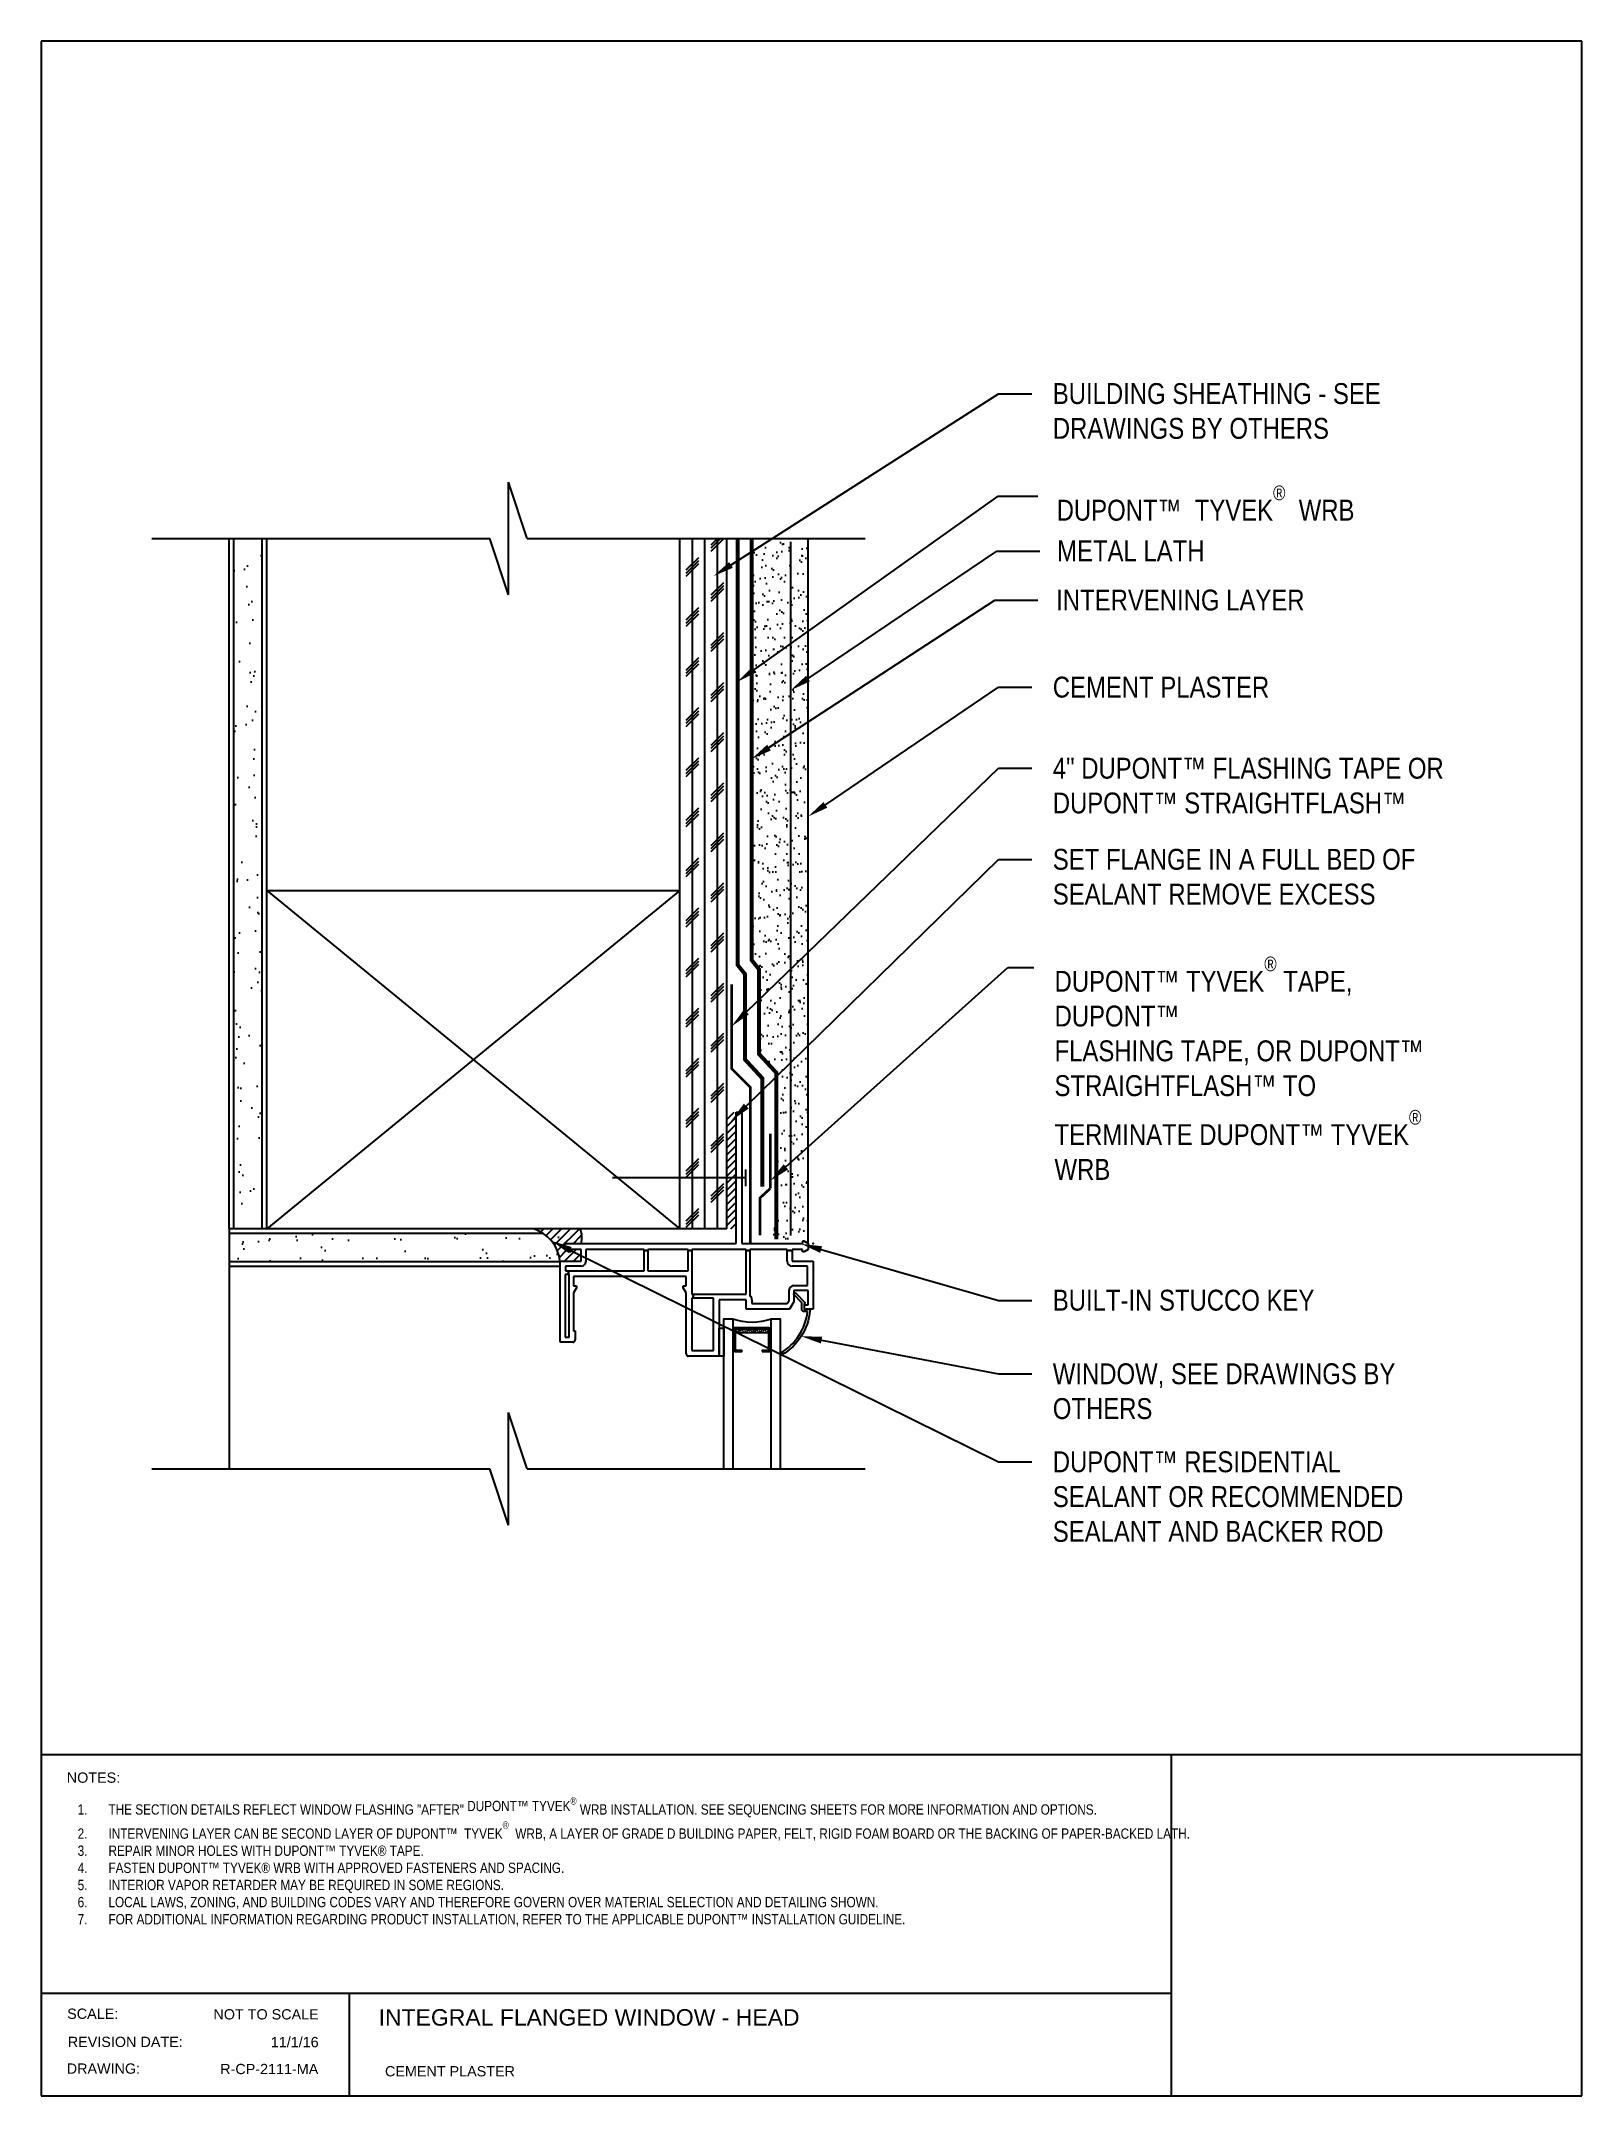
# Paper-space layout 'Title Block' of a CAD drawing. Header units: inches. Extents: x 0.3 to 7.8, y 0.1 to 10.1.
# The model-space entities are those that its viewports show. They can reach past a viewport. Long polylines and large blocks are cut down to what shows.
import ezdxf
from ezdxf import colors
from ezdxf.entities.mleader import LeaderData, LeaderLine
from ezdxf.math import Vec2, Vec3

# ---------------------------------------------------------------- set-up
doc = ezdxf.new("R2010")
doc.units = ezdxf.units.IN
doc.header["$MEASUREMENT"] = 0
for name, pattern in [('CENTER2', [1.125, 0.75, -0.125, 0.125, -0.125]), ('CENTER6', [0.4125, 0.3, -0.05, 0.03125, -0.03125]), ('HIDDEN', [0.375, 0.25, -0.125])]:
    doc.linetypes.add(name, pattern=pattern)
doc.layers.add('-ATI-HATCH', color=8, linetype='Continuous')
doc.layers.add('title block', color=7, linetype='Continuous')
for name, color, linetype, lineweight in [('-ATI-WRB', 5, 'CENTER6', 15), ('.ATI-DETAIL', 13, 'Continuous', 25), ('.ATI-HATCH', 8, 'Continuous', 25), ('.ATI-TEXT', 7, 'Continuous', 35), ('ATI-SAM', 4, 'HIDDEN', 15)]:
    doc.layers.add(name, color=color, linetype=linetype, lineweight=lineweight)
doc.styles.add('ATI ARCH 5-32', font='ARIALN.TTF', dxfattribs={"height": 0.15625})
doc.styles.get("Standard").update_dxf_attribs({"font": 'arial.ttf'})
doc.linetypes.add('ZIGZAG', pattern='A,0.0001,-0.2,[131,ltypeshp.shx,S=0.2,R=0,X=-0.2,Y=0],-0.4,[131,ltypeshp.shx,S=0.2,R=180,X=0.2,Y=0],-0.2', length=0.8001)

msp = doc.modelspace()

# ---------------------------------------------------------------- hatches: boundary and pattern name
at = {"layer": '-ATI-HATCH'}
h = msp.add_hatch(dxfattribs=at)
h.set_pattern_fill('AR-SAND', color=256, scale=0.07)
h.set_pattern_definition([(37.5, (-9.15357, -210.67902), (-0.004409535, 0.134877664), [0, -0.1064, 0, -0.119, 0, -0.11375]), (7.5, (-9.15357, -210.67902), (0.12388437, 0.19755022), [0, -0.0574, 0, -0.0959, 0, -0.03675]), (327.5, (-9.23967, -210.67902), (0.21798993, 0.000396134), [0, -0.035, 0, -0.126, 0, -0.1645]), (317.5, (-9.23967, -210.67902), (0.21042886, 0.06143729), [0, -0.0175, 0, -0.0826, 0, -0.0945])])
h.paths.add_polyline_path([(26.392, 17.522), (26.448, 17.452), (26.448, 17.223), (26.816, 17.579), (26.816, 20.677), (26.546, 20.677), (26.392, 20.579)])
h.paths.add_polyline_path([(26.816, 17.579), (26.448, 17.223), (26.448, 16.818), (26.578, 16.677), (26.578, 16.649), (26.816, 16.881)])
at = {"layer": '.ATI-HATCH'}
h = msp.add_hatch(dxfattribs=at)
h.set_pattern_fill('AR-SAND', color=256, scale=0.15, angle=-180)
h.set_pattern_definition([(217.5, (197.82657, 458.29995), (0.009449, -0.28902357), [0, -0.228, 0, -0.255, 0, -0.24375]), (187.5, (197.82657, 458.29995), (-0.2654665, -0.4233219), [0, -0.123, 0, -0.2055, 0, -0.07875]), (147.5, (198.01107, 458.29995), (-0.46712128, -0.00084886), [0, -0.075, 0, -0.27, 0, -0.3525]), (137.5, (198.01107, 458.29995), (-0.450919, -0.13165133), [0, -0.0375, 0, -0.177, 0, -0.2025])])
h.paths.add_polyline_path([(22.516, 15.51), (22.727, 15.51), (22.727, 20.677), (22.516, 20.677)])
h = msp.add_hatch(dxfattribs=at)
h.set_pattern_fill('CORK', color=256, scale=0.75, angle=-90)
h.set_pattern_definition([(270, (22.76171, 20.67706), (0.09375, -4e-17), []), (45, (22.71484, 20.63018), (-0.1875, 0.1875), [0.132583, -0.132583]), (45, (22.71484, 20.60674), (-0.1875, 0.1875), [0.132583, -0.132583]), (45, (22.71484, 20.5833), (-0.1875, 0.1875), [0.132583, -0.132583])])
h.paths.add_polyline_path([(26.207, 20.677), (25.855, 20.677), (25.855, 15.51), (26.207, 15.51)])
h = msp.add_hatch(dxfattribs=at)
h.set_pattern_fill('AR-SAND', color=256, scale=0.07)
h.set_pattern_definition([(37.5, (-8.98533, -97.77711), (-0.00440954, 0.13487766), [0, -0.1064, 0, -0.119, 0, -0.11375]), (7.5, (-8.98533, -97.77711), (0.12388437, 0.19755022), [0, -0.0574, 0, -0.0959, 0, -0.03675]), (327.5, (-9.07143, -97.77711), (0.21798993, 0.00039613), [0, -0.035, 0, -0.126, 0, -0.1645]), (317.5, (-9.07143, -97.77711), (0.21042886, 0.0614373), [0, -0.0175, 0, -0.0826, 0, -0.0945])])
h.paths.add_polyline_path([(26.816, 16.823), (26.578, 16.614), (26.578, 15.775), (26.555, 15.44), (26.816, 15.422)])
h = msp.add_hatch(dxfattribs=at)
h.set_pattern_fill('ANSI31', color=256, scale=0.3)
h.set_pattern_definition([(45, (-8.98533, -97.777114), (-0.026516504, 0.026516504), [])])
h.paths.add_polyline_path([(26.277, 16.383), (26.207, 16.383), (26.207, 15.891), (26.277, 15.891)])
h.paths.add_polyline_path([(26.277, 15.891), (26.207, 15.891), (26.207, 15.51), (26.277, 15.51)])
h = msp.add_hatch(dxfattribs=at)
h.set_pattern_fill('AR-SAND', color=256, scale=0.15, angle=-180)
h.set_pattern_definition([(217.5, (197.82657, 458.29995), (0.009449, -0.28902357), [0, -0.228, 0, -0.255, 0, -0.24375]), (187.5, (197.82657, 458.29995), (-0.2654665, -0.4233219), [0, -0.123, 0, -0.2055, 0, -0.07875]), (147.5, (198.01107, 458.29995), (-0.46712128, -0.00084886), [0, -0.075, 0, -0.27, 0, -0.3525]), (137.5, (198.01107, 458.29995), (-0.450919, -0.13165133), [0, -0.0375, 0, -0.177, 0, -0.2025])])
h.paths.add_polyline_path([(24.958, 15.475), (24.958, 15.264), (22.48, 15.264), (22.48, 15.475)])
h = msp.add_hatch(dxfattribs=at)
h.set_pattern_fill('ANSI31', color=256, scale=0.375, angle=360)
h.set_pattern_definition([(45, (-149.420335, -427.492567), (-0.0331456304, 0.0331456304), [])])
edge = h.paths.add_edge_path()
edge.add_line((25.116, 15.397), (24.995, 15.397))
edge.add_line((24.995, 15.397), (24.995, 15.352))
edge.add_line((24.995, 15.352), (25.024, 15.335))
edge.add_line((25.024, 15.335), (25.038, 15.335))
edge.add_line((25.038, 15.335), (25.038, 15.352))
edge.add_line((25.038, 15.352), (25.116, 15.352))
edge.add_line((25.116, 15.352), (25.116, 15.264))
edge.add_line((25.116, 15.264), (24.958, 15.264))
edge.add_arc((24.678, 15.24), 0.281, 4.9624, 74.2721)
edge.add_line((24.754, 15.51), (25.114, 15.51))
edge.add_arc((24.913, 15.45), 0.209, -14.8114, 16.7517, ccw=False)
h = msp.add_hatch(dxfattribs=at)
h.set_pattern_fill('DASH', color=256, scale=0.084375, angle=30, style=0)
h.set_pattern_definition([(330, (22.616068, 16.016519), (0.003860424, -0.0144073), [0.010546875, -0.010546875])])
h.paths.add_polyline_path([(26.518, 14.73), (26.273, 14.73), (26.273, 14.758), (26.518, 14.758)])
edge = h.paths.add_edge_path(flags=17)
edge.add_line((26.518, 14.73), (26.273, 14.73))

# ---------------------------------------------------------------- linework, layer by layer
at = {"layer": '-ATI-WRB', "linetype": 'CENTER6', "ltscale": 0.75, "const_width": 0.03}
msp.add_lwpolyline([(26.473, 15.825), (26.473, 16.636), (26.343, 16.777), (26.343, 17.416), (26.287, 17.486), (26.287, 20.677)], dxfattribs=at)
at = {"layer": '.ATI-DETAIL'}
for p, q in [((24.713, 20.677), (24.572, 21.099)), ((24.572, 20.255), (24.572, 21.099)), ((21.9, 20.677), (24.432, 20.677)), ((22.48, 15.51), (22.48, 20.677)), ((22.762, 15.51), (22.762, 20.677)), ((24.572, 20.255), (24.432, 20.677)), ((24.713, 20.677), (27.244, 20.677)), ((25.855, 15.51), (25.855, 20.677)), ((26.207, 15.51), (26.207, 20.677)), ((26.816, 15.399), (26.816, 20.677)), ((22.762, 18.042), (25.855, 15.51)), ((25.855, 18.042), (22.762, 15.51)), ((22.762, 18.042), (25.855, 18.042)), ((26.277, 15.399), (26.277, 16.383)), ((26.277, 16.383), (26.319, 16.383)), ((26.319, 16.383), (26.319, 15.399)), ((25.855, 15.51), (22.48, 15.51)), ((22.762, 15.51), (22.48, 15.51)), ((22.48, 15.51), (22.48, 15.229)), ((24.995, 15.354), (24.995, 15.399)), ((24.995, 15.399), (26.277, 15.399)), ((26.207, 15.51), (25.855, 15.51)), ((26.319, 15.399), (26.773, 15.399)), ((26.787, 15.416), (26.773, 15.416)), ((26.773, 15.416), (26.773, 15.399)), ((26.816, 15.399), (26.787, 15.416)), ((26.816, 15.399), (26.816, 15.354)), ((24.958, 14.66), (24.958, 15.267)), ((24.958, 15.267), (25.116, 15.267)), ((25.024, 15.337), (24.995, 15.354)), ((25.038, 15.337), (25.024, 15.337)), ((25.116, 15.354), (25.038, 15.354)), ((25.038, 15.354), (25.038, 15.337)), ((25.116, 15.267), (25.116, 15.354)), ((25.587, 15.354), (25.152, 15.354)), ((25.152, 15.354), (25.152, 15.267)), ((25.587, 15.346), (25.587, 15.354)), ((25.615, 15.346), (25.587, 15.346)), ((25.587, 15.195), (25.587, 15.346)), ((25.587, 15.346), (25.615, 15.346)), ((25.917, 15.354), (25.615, 15.354)), ((25.615, 15.354), (25.615, 15.346)), ((25.615, 15.346), (25.615, 15.195)), ((25.917, 15.346), (25.917, 15.354)), ((25.945, 15.346), (25.917, 15.346)), ((25.917, 15.195), (25.917, 15.346)), ((25.917, 15.346), (25.945, 15.346)), ((26.352, 15.354), (25.945, 15.354)), ((25.945, 15.354), (25.945, 15.346)), ((25.945, 15.346), (25.945, 15.019)), ((26.352, 15.346), (26.352, 15.354)), ((26.352, 15.346), (26.38, 15.346)), ((26.38, 15.346), (26.352, 15.346)), ((26.352, 15.019), (26.352, 15.346)), ((26.659, 15.354), (26.38, 15.354)), ((26.38, 15.354), (26.38, 15.346)), ((26.38, 15.346), (26.38, 15.008)), ((26.659, 15.346), (26.659, 15.354)), ((26.659, 15.267), (26.659, 15.346)), ((26.659, 15.346), (26.695, 15.346)), ((26.695, 15.346), (26.659, 15.346)), ((26.773, 15.354), (26.695, 15.354)), ((26.695, 15.354), (26.695, 15.346)), ((26.695, 15.346), (26.695, 15.267)), ((26.695, 15.267), (26.853, 15.267)), ((26.773, 15.337), (26.773, 15.354)), ((26.787, 15.337), (26.773, 15.337)), ((26.816, 15.354), (26.787, 15.337)), ((26.853, 15.267), (26.853, 14.907)), ((22.48, 15.229), (24.958, 15.229)), ((22.48, 15.229), (22.48, 13.711)), ((25.021, 15.166), (24.997, 15.166)), ((24.997, 15.166), (24.997, 14.697)), ((25.116, 15.23), (25, 15.23)), ((25, 15.23), (25, 15.195)), ((25, 15.195), (25.021, 15.195)), ((25.021, 15.195), (25.021, 15.166)), ((25.021, 15.166), (25.021, 15.195)), ((25.021, 15.195), (25.587, 15.195)), ((25.026, 15.166), (25.021, 15.166)), ((25.026, 14.697), (25.026, 15.166)), ((25.903, 15.152), (25.059, 15.152)), ((25.059, 15.152), (25.059, 15.082)), ((25.059, 15.082), (25.082, 15.082)), ((25.082, 15.082), (25.082, 15.068)), ((25.615, 15.195), (25.917, 15.195)), ((25.881, 15.068), (25.881, 15.082)), ((25.881, 15.082), (25.903, 15.082)), ((25.903, 15.082), (25.903, 15.152)), ((26.81, 15.23), (26.695, 15.23)), ((26.709, 15.084), (26.81, 15.084)), ((26.81, 15.084), (26.81, 15.23)), ((25.082, 15.068), (25.059, 15.029)), ((25.059, 15.029), (25.059, 14.745)), ((25.903, 15.029), (25.881, 15.068)), ((25.903, 14.572), (25.903, 15.029)), ((25.945, 15.019), (25.955, 15.019)), ((25.955, 14.991), (25.945, 14.991)), ((25.945, 14.991), (25.945, 14.597)), ((25.955, 15.019), (25.955, 14.991)), ((25.955, 14.991), (25.955, 15.019)), ((25.955, 15.019), (26.352, 15.019)), ((26.107, 14.991), (25.955, 14.991)), ((26.107, 14.597), (26.107, 14.991)), ((26.352, 14.977), (26.149, 14.977)), ((26.149, 14.977), (26.149, 14.555)), ((26.352, 14.907), (26.352, 14.977)), ((26.394, 14.977), (26.394, 14.949)), ((26.394, 14.949), (26.659, 14.949)), ((26.659, 14.949), (26.673, 14.973)), ((26.673, 14.973), (26.673, 15.047)), ((26.709, 14.963), (26.677, 14.907)), ((26.816, 15.047), (26.709, 15.047)), ((26.709, 15.047), (26.709, 14.963)), ((26.802, 14.94), (26.816, 14.94)), ((26.816, 14.94), (26.816, 15.047)), ((26.677, 14.907), (26.352, 14.907)), ((26.853, 14.907), (26.802, 14.907)), ((25.054, 14.66), (24.958, 14.66)), ((24.997, 14.697), (25.026, 14.697)), ((25.059, 14.745), (25.071, 14.745)), ((25.071, 14.745), (25.071, 14.677)), ((26.273, 14.767), (26.251, 14.767)), ((26.518, 14.767), (26.54, 14.767)), ((26.149, 14.555), (25.92, 14.555)), ((25.945, 14.597), (26.107, 14.597)), ((26.273, 14.59), (26.251, 14.59)), ((26.518, 14.59), (26.54, 14.59)), ((24.713, 13.711), (24.572, 14.133)), ((24.572, 13.29), (24.572, 14.133)), ((21.9, 13.711), (24.432, 13.711)), ((24.572, 13.29), (24.432, 13.711)), ((24.713, 13.711), (27.244, 13.711))]:
    msp.add_line(p, q, dxfattribs=at)
at = {"layer": '.ATI-DETAIL', "linetype": 'CENTER2', "ltscale": 0.75, "const_width": 0.03}
msp.add_lwpolyline([(26.578, 15.431), (26.578, 16.677), (26.448, 16.818), (26.448, 17.452), (26.392, 17.522), (26.392, 20.677)], dxfattribs=at)
at = {"layer": '.ATI-DETAIL', "linetype": 'ZIGZAG', "ltscale": 0.2}
msp.add_lwpolyline([(26.686, 15.459), (26.686, 20.652)], dxfattribs=at)
at = {"layer": '.ATI-DETAIL'}
for points in [[(26.35, 15.891), (25.35, 15.891)], [(26.35, 15.828), (26.35, 15.953)]]:
    msp.add_lwpolyline(points, dxfattribs=at)
msp.add_lwpolyline([(26.811, 14.89), (26.785, 14.89, -0.414214), (26.768, 14.907), (26.768, 14.956), (26.712, 15.016, -1), (26.724, 15.028), (26.794, 14.954), (26.785, 14.946), (26.785, 14.907), (26.821, 14.907, -0.534331), (26.829, 14.895, -0.240156), (26.619, 14.565), (26.618, 14.565, -0.948438), (26.609, 14.579, 0.236912)], format="xyb", close=True, dxfattribs=at)
at = {"layer": '.ATI-DETAIL', "linetype": 'Continuous'}
for points in [[(26.185, 13.711), (26.185, 14.836), (26.251, 14.836), (26.251, 13.711)], [(26.54, 13.711), (26.54, 14.836), (26.607, 14.836), (26.607, 13.711)]]:
    msp.add_lwpolyline(points, dxfattribs=at)
msp.add_lwpolyline([(26.15, 14.766), (26.185, 14.766), (26.185, 14.555), (26.15, 14.555)], close=True, dxfattribs=at)
at = {"layer": '.ATI-DETAIL', "flags": 128}
msp.add_lwpolyline([(26.471, 14.59), (26.522, 14.59, 0.414214), (26.527, 14.596), (26.527, 14.762, 0.414214), (26.522, 14.767), (26.269, 14.767, 0.414214), (26.264, 14.762), (26.264, 14.596, 0.414214), (26.269, 14.59), (26.32, 14.59), (26.32, 14.599), (26.273, 14.599), (26.273, 14.758), (26.518, 14.758), (26.518, 14.599), (26.471, 14.599)], format="xyb", close=True, dxfattribs=at)
at = {"layer": '.ATI-DETAIL'}
msp.add_lwpolyline([(26.518, 14.73), (26.273, 14.73), (26.273, 14.758), (26.518, 14.758)], close=True, dxfattribs=at)
for centre, radius, start, end in [((24.676, 15.238), 0.283, 5.252, 73.9825), ((24.957, 15.444), 0.165, 343.4278, 23.8582), ((25.116, 15.267), 0.0366, 270, 360), ((26.695, 15.267), 0.0366, 180, 270), ((26.709, 15.047), 0.0366, 90, 180), ((26.352, 14.977), 0.0422, 0, 48.1897), ((26.802, 14.923), 0.0169, 90, 269.9999), ((26.396, 15.243), 0.432, 250.4285, 289.5715), ((25.054, 14.677), 0.0169, 270, 0), ((25.92, 14.572), 0.0169, 180, 270)]:
    msp.add_arc(centre, radius, start, end, dxfattribs=at)
msp.add_point((26.853, 15.399), dxfattribs=at)
at = {"layer": '.ATI-HATCH'}
for p, q in [((22.516, 15.51), (22.516, 20.677)), ((22.727, 15.51), (22.727, 20.677)), ((24.831, 15.475), (22.48, 15.475)), ((22.48, 15.264), (24.958, 15.264))]:
    msp.add_line(p, q, dxfattribs=at)
at = {"layer": 'ATI-SAM', "const_width": 0.02}
for points in [[(26.383, 15.399), (26.383, 16.569), (26.242, 16.71), (26.242, 17.339)], [(26.533, 15.812), (26.533, 16.221)], [(26.533, 15.812), (26.456, 15.741), (26.456, 15.46)]]:
    msp.add_lwpolyline(points, dxfattribs=at)

# ---------------------------------------------------------------- leaders
at = {"layer": '.ATI-TEXT'}
ml = msp.add_multileader_mtext('Standard', dxfattribs=at)
ml.set_content('BUILDING SHEATHING - SEE DRAWINGS BY OTHERS', color=7, style='ATI ARCH 5-32')
ml.set_leader_properties(color=7)
ml.build(insert=Vec2(0, 0))
ml.multileader.update_dxf_attribs({"dogleg_length": 0.25, "arrow_head_size": 0.156})
ctx = ml.context
ctx.base_point, ctx.char_height, ctx.arrow_head_size, ctx.landing_gap_size, ctx.plane_origin = Vec3(28.491, 21.762), 0.15625, 0.156, 0.156, Vec3(28.785, 18.406)
notes = []
notes.append((ctx, [(0, (1, 1, 0), (28.241, 21.762), (1, 0), 0.25, [(0, [(26.107, 20.396)], 0, [])])]))
ctx.mtext.insert, ctx.mtext.width, ctx.mtext.flow_direction = Vec3(28.648, 21.841), 2.98655, 5
ml = msp.add_multileader_mtext('Standard', dxfattribs=at)
ml.set_content('DUPONT™  TYVEK{\\A1;\\H0.7x;\\S®^ ;}  WRB ', color=7, style='ATI ARCH 5-32')
ml.set_leader_properties(color=7)
ml.build(insert=Vec2(0, 0))
ml.multileader.update_dxf_attribs({"dogleg_length": 0.25, "arrow_head_size": 0.156})
ctx = ml.context
ctx.base_point, ctx.char_height, ctx.arrow_head_size, ctx.landing_gap_size, ctx.plane_origin = Vec3(28.537, 20.994), 0.15625, 0.156, 0.156, Vec3(32.547, 18.97)
ctx.text_align_type = 2
notes.append((ctx, [(1, (1, 1, 0), (28.238, 20.994), (1, 0), 0.299, [(0, [(26.287, 19.606)], 0, [])])]))
ctx.mtext.insert, ctx.mtext.alignment, ctx.mtext.flow_direction = Vec3(30.907, 21.074), 3, 5
ml = msp.add_multileader_mtext('Standard', dxfattribs=at)
ml.set_content('METAL LATH', color=7, style='ATI ARCH 5-32')
ml.set_leader_properties(color=7)
ml.build(insert=Vec2(0, 0))
ml.multileader.update_dxf_attribs({"dogleg_length": 0.322, "arrow_head_size": 0.156})
ctx = ml.context
ctx.base_point, ctx.char_height, ctx.arrow_head_size, ctx.landing_gap_size, ctx.plane_origin = Vec3(28.552, 20.584), 0.1562, 0.156, 0.156, Vec3(26.598, 19.677)
ctx.text_align_type = 2
notes.append((ctx, [(0, (1, 1, 0), (28.23, 20.584), (1, 0), 0.322, [(0, [(26.686, 19.542)], 0, [])])]))
ctx.mtext.insert, ctx.mtext.alignment, ctx.mtext.flow_direction = Vec3(29.784, 20.663), 3, 5
ml = msp.add_multileader_mtext('Standard', dxfattribs=at)
ml.set_content('INTERVENING LAYER', color=7, style='ATI ARCH 5-32')
ml.set_leader_properties(color=7)
ml.build(insert=Vec2(0, 0))
ml.multileader.update_dxf_attribs({"dogleg_length": 0.25, "arrow_head_size": 0.156})
ctx = ml.context
ctx.base_point, ctx.char_height, ctx.arrow_head_size, ctx.landing_gap_size, ctx.plane_origin = Vec3(28.537, 20.216), 0.15625, 0.156, 0.156, Vec3(31.252, 18.029)
ctx.text_align_type = 2
notes.append((ctx, [(1, (1, 1, 0), (28.215, 20.216), (1, 0), 0.322, [(0, [(26.392, 19.027)], 0, [])])]))
ctx.mtext.insert, ctx.mtext.alignment, ctx.mtext.flow_direction = Vec3(30.533, 20.295), 3, 5
ml = msp.add_multileader_mtext('Standard', dxfattribs=at)
ml.set_content('CEMENT PLASTER', color=7, style='ATI ARCH 5-32')
ml.set_leader_properties(color=7)
ml.build(insert=Vec2(0, 0))
ml.multileader.update_dxf_attribs({"dogleg_length": 0.25, "arrow_head_size": 0.156})
ctx = ml.context
ctx.base_point, ctx.char_height, ctx.arrow_head_size, ctx.landing_gap_size, ctx.plane_origin = Vec3(28.491, 19.564), 0.15625, 0.156, 0.156, Vec3(28.717, 16.234)
notes.append((ctx, [(0, (1, 1, 0), (28.241, 19.564), (1, 0), 0.25, [(0, [(26.816, 18.596)], 0, [])])]))
ctx.mtext.insert, ctx.mtext.width, ctx.mtext.flow_direction = Vec3(28.648, 19.643), 2.98655, 5
ml = msp.add_multileader_mtext('Standard', dxfattribs=at)
ml.set_content('4" DUPONT™ FLASHING TAPE OR DUPONT™ STRAIGHTFLASH™ ', color=7, style='ATI ARCH 5-32')
ml.set_leader_properties(color=7)
ml.build(insert=Vec2(0, 0))
ml.multileader.update_dxf_attribs({"dogleg_length": 0.25, "arrow_head_size": 0.156})
ctx = ml.context
ctx.base_point, ctx.char_height, ctx.arrow_head_size, ctx.landing_gap_size, ctx.plane_origin = Vec3(28.491, 18.957), 0.15625, 0.156, 0.156, Vec3(29.046, 14.208)
notes.append((ctx, [(0, (1, 1, 0), (28.241, 18.957), (1, 0), 0.25, [(0, [(26.242, 17.025)], 0, [])])]))
ctx.mtext.insert, ctx.mtext.width, ctx.mtext.flow_direction = Vec3(28.648, 19.036), 3.0599, 5
ml = msp.add_multileader_mtext('Standard', dxfattribs=at)
ml.set_content('SET FLANGE IN A FULL BED OF SEALANT REMOVE EXCESS', color=7, style='ATI ARCH 5-32')
ml.set_leader_properties(color=7)
ml.build(insert=Vec2(0, 0))
ml.multileader.update_dxf_attribs({"dogleg_length": 0.25, "arrow_head_size": 0.156})
ctx = ml.context
ctx.base_point, ctx.char_height, ctx.arrow_head_size, ctx.landing_gap_size, ctx.plane_origin = Vec3(28.491, 18.275), 0.15625, 0.156, 0.156, Vec3(30.942, 13.044)
notes.append((ctx, [(0, (1, 1, 0), (28.241, 18.275), (1, 0), 0.25, [(0, [(26.241, 16.319)], 0, [])])]))
ctx.mtext.insert, ctx.mtext.width, ctx.mtext.flow_direction = Vec3(28.648, 18.354), 2.98655, 5
ml = msp.add_multileader_mtext('Standard', dxfattribs=at)
ml.set_content('DUPONT™ TYVEK{\\A1;\\H0.7x;\\S®^ ;} TAPE, DUPONT™ \\PFLASHING TAPE, OR DUPONT™ STRAIGHTFLASH™ TO TERMINATE DUPONT™ TYVEK{\\A1;\\H0.7x;\\S®^ ;} WRB', color=7, style='ATI ARCH 5-32')
ml.set_leader_properties(color=7)
ml.build(insert=Vec2(0, 0))
ml.multileader.update_dxf_attribs({"dogleg_length": 0.25, "arrow_head_size": 0.156})
ctx = ml.context
ctx.base_point, ctx.char_height, ctx.arrow_head_size, ctx.landing_gap_size, ctx.plane_origin = Vec3(28.505, 17.467), 0.15625, 0.156, 0.156, Vec3(28.734, 13.163)
notes.append((ctx, [(0, (1, 1, 0), (28.31, 17.467), (1, 0), 0.195, [(0, [(26.533, 15.869)], 0, [])])]))
ctx.mtext.insert, ctx.mtext.width, ctx.mtext.flow_direction = Vec3(28.661, 17.547), 2.98614, 5
ml = msp.add_multileader_mtext('Standard', dxfattribs=at)
ml.set_content('DUPONT{\\A1;™} RESIDENTIAL SEALANT OR RECOMMENDED SEALANT AND BACKER ROD', color=7, style='ATI ARCH 5-32')
ml.set_leader_properties(color=7)
ml.build(insert=Vec2(0, 0))
ml.multileader.update_dxf_attribs({"dogleg_length": 0.25, "arrow_head_size": 0.156})
ctx = ml.context
ctx.base_point, ctx.char_height, ctx.arrow_head_size, ctx.landing_gap_size, ctx.plane_origin = Vec3(28.491, 13.764), 0.15625, 0.156, 0.156, Vec3(30.059, 9.695)
notes.append((ctx, [(0, (1, 1, 0), (28.241, 13.764), (1, 0), 0.25, [(0, [(24.894, 15.419)], 0, [])])]))
ctx.mtext.insert, ctx.mtext.width, ctx.mtext.flow_direction = Vec3(28.648, 13.843), 2.98655, 5
ml = msp.add_multileader_mtext('Standard', dxfattribs=at)
ml.set_content('BUILT-IN STUCCO KEY', color=7, style='ATI ARCH 5-32')
ml.set_leader_properties(color=7)
ml.build(insert=Vec2(0, 0))
ml.multileader.update_dxf_attribs({"dogleg_length": 0.25, "arrow_head_size": 0.156})
ctx = ml.context
ctx.base_point, ctx.char_height, ctx.arrow_head_size, ctx.landing_gap_size, ctx.plane_origin = Vec3(28.491, 14.973), 0.15625, 0.156, 0.156, Vec3(30.059, 10.905)
notes.append((ctx, [(0, (1, 1, 0), (28.241, 14.973), (1, 0), 0.25, [(0, [(26.763, 15.397)], 0, [])])]))
ctx.mtext.insert, ctx.mtext.width, ctx.mtext.flow_direction = Vec3(28.648, 15.053), 2.98655, 5
ml = msp.add_multileader_mtext('Standard', dxfattribs=at)
ml.set_content('WINDOW, SEE DRAWINGS BY OTHERS', color=7, style='ATI ARCH 5-32')
ml.set_leader_properties(color=7)
ml.build(insert=Vec2(0, 0))
ml.multileader.update_dxf_attribs({"dogleg_length": 0.25, "arrow_head_size": 0.156})
ctx = ml.context
ctx.base_point, ctx.char_height, ctx.arrow_head_size, ctx.landing_gap_size, ctx.plane_origin = Vec3(28.491, 14.423), 0.15625, 0.156, 0.156, Vec3(30.059, 10.213)
notes.append((ctx, [(0, (1, 1, 0), (28.241, 14.423), (1, 0), 0.25, [(0, [(26.763, 14.705)], 0, [])])]))
ctx.mtext.insert, ctx.mtext.width, ctx.mtext.flow_direction = Vec3(28.648, 14.502), 2.98655, 5
for ctx, leaders in notes:
    for number, flags, end, landing, length, lines in leaders:
        leader = LeaderData()
        leader.index, (leader.has_last_leader_line, leader.has_dogleg_vector, leader.attachment_direction) = number, flags
        leader.last_leader_point, leader.dogleg_vector, leader.dogleg_length = Vec3(end), Vec3(landing), length
        for number, points, colour, breaks in lines:
            line = LeaderLine()
            line.index, line.vertices, line.color, line.breaks = number, Vec3.list(points), colors.encode_raw_color(colour), breaks
            leader.lines.append(line)
        ctx.leaders.append(leader)

psp = doc.layouts.new('Title Block')

# ---------------------------------------------------------------- linework, layer by layer
for p, q in [((7.772, 10.075), (0.272, 10.075)), ((0.272, 10.075), (0.272, 0.075)), ((7.772, 0.075), (7.772, 10.075)), ((0.272, 1.737), (7.772, 1.737)), ((5.772, 1.737), (5.772, 0.075)), ((0.272, 0.575), (5.772, 0.575)), ((1.772, 0.575), (1.772, 0.075)), ((0.272, 0.075), (7.772, 0.075))]:
    psp.add_line(p, q)

# ---------------------------------------------------------------- texts
at = {"attachment_point": 1}
for s, width, heights, insert, char_height in [('NOT TO SCALE', 0.57187, [0.141], (1.111, 0.497), 0.05), ('INTEGRAL FLANGED WINDOW - HEAD', 3.86291, [0], (1.915, 0.497), 0.08), ('REVISION', 0.67794, [0], (0.402, 0.363), 0.05), ('11/1/16', 0.46189, [0], (1.39, 0.362), 0.05), ('R-CP-2111-MA', 0.4399, [0], (1.144, 0.231), 0.05), ('CEMENT PLASTER', 1.07519, [0], (1.946, 0.22), 0.05)]:
    psp.add_mtext_dynamic_manual_height_columns(s, width=width, gutter_width=0.25, heights=heights, dxfattribs=dict(at, insert=insert, char_height=char_height))
for tag, p in [('NOTES:', (0.397, 1.599)), ('SCALE:', (0.399, 0.45)), ('DATE:', (0.756, 0.313)), ('DRAWING:', (0.397, 0.183))]:
    psp.add_attdef(tag, p, '', height=0.05)
at = {"layer": 'title block', "insert": (0.4, 1.528), "char_height": 0.05, "attachment_point": 1}
psp.add_mtext_dynamic_manual_height_columns('\\pi-0.15,l0.2,t0.2;{\\fArial Narrow|b0|i0|c0|p34;1.^ITHE SECTION DETAILS REFLECT WINDOW FLASHING "AFTER" \\A1;\\C7;DUPONT™ TYVEK\\H0.7x;\\S®^ ;\\A0;\\H1.42857x;\\C256; WRB INSTALLATION. SEE SEQUENCING SHEETS FOR MORE INFORMATION AND OPTIONS. \\P\\C7;2.^IINTERVENING LAYER CAN BE SECOND LAYER OF DUPONT™  TYVEK\\A1;\\H0.7x;\\S®^ ;\\A0;\\H1.42857x;  WRB, A LAYER OF GRADE D BUILDING PAPER, FELT, RIGID FOAM BOARD OR THE BACKING OF PAPER-BACKED LATH.\\P3.^IREPAIR MINOR HOLES WITH DUPONT™ TYVEK® TAPE. \\P4.^IFASTEN DUPONT™ TYVEK® WRB WITH APPROVED FASTENERS AND SPACING. \\P5.^IINTERIOR VAPOR RETARDER MAY BE REQUIRED IN SOME REGIONS. \\P6.^ILOCAL LAWS, ZONING, AND BUILDING CODES VARY AND THEREFORE GOVERN OVER MATERIAL SELECTION AND DETAILING SHOWN. \\P7.^IFOR ADDITIONAL INFORMATION REGARDING PRODUCT INSTALLATION, REFER TO THE APPLICABLE DUPONT™ INSTALLATION GUIDELINE.}', width=5.37213, gutter_width=0.25, heights=[0.953], dxfattribs=at)

# ---------------------------------------------------------------- viewports
at = {"layer": '0'}
psp.add_viewport(center=(4.022, 5.906), size=(7.5, 8.3378), view_center_point=(26.841, 17.988), view_height=12.8274, dxfattribs=at)

doc.saveas('drawing.dxf')
